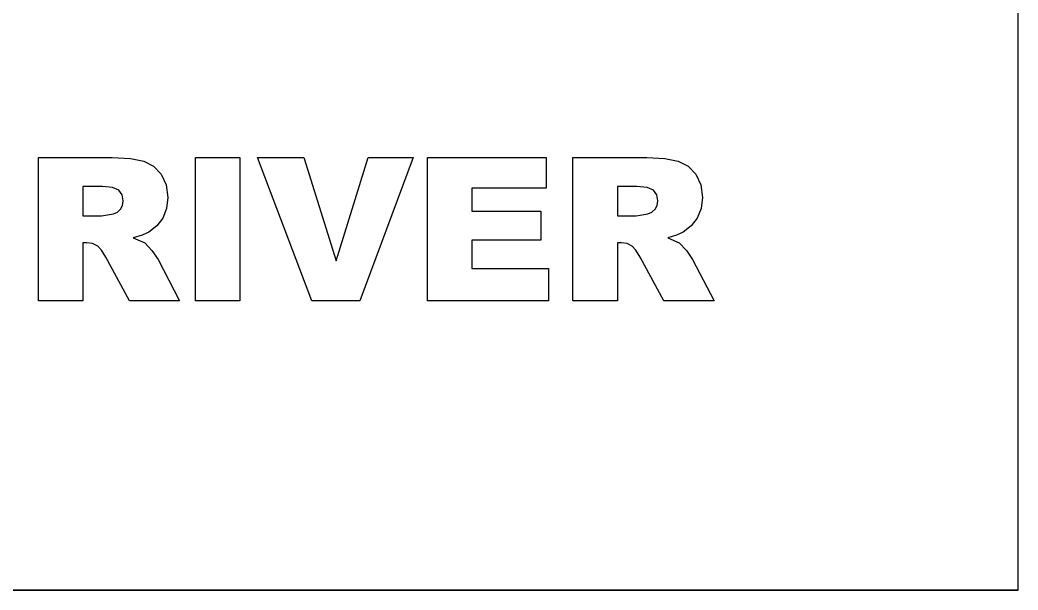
# Model space of a CAD drawing. Header units: metres. Extents: x 0 to 5.2, y 0 to 4.45.
# Drawn here: x 2.595 to 5.204, y 0 to 1.492 of the extents above; entities that cross this region are included whole.
import ezdxf

# ---------------------------------------------------------------- set-up
doc = ezdxf.new("R2010")
doc.units = ezdxf.units.M

msp = doc.modelspace()

# ---------------------------------------------------------------- linework, layer by layer
at = {"layer": 'CNC DRIVER#3'}
for p, q in [((2.6433, 0.7564, 0.0625), (2.6433, 1.1314, 0.0625)), ((2.6433, 1.1314, 0.0625), (2.8364, 1.1314, 0.0625)), ((2.6433, 0.7564, 0.0945), (2.6433, 1.1314, 0.0945)), ((2.6433, 1.1314, 0.0945), (2.8364, 1.1314, 0.0945)), ((2.6433, 1.1314, 0.0625), (2.6433, 1.1314, 0.0945)), ((2.8364, 1.1314, 0.0625), (2.8838, 1.1291, 0.0625)), ((2.8364, 1.1314, 0.0945), (2.8838, 1.1291, 0.0945)), ((2.8364, 1.1314, 0.0625), (2.8364, 1.1314, 0.0945)), ((2.8838, 1.1291, 0.0625), (2.9186, 1.1222, 0.0625)), ((2.8838, 1.1291, 0.0945), (2.9186, 1.1222, 0.0945)), ((2.8838, 1.1291, 0.0625), (2.8838, 1.1291, 0.0945)), ((2.9186, 1.1222, 0.0625), (2.9442, 1.109, 0.0625)), ((2.9186, 1.1222, 0.0945), (2.9442, 1.109, 0.0945)), ((2.9186, 1.1222, 0.0625), (2.9186, 1.1222, 0.0945)), ((3.0539, 1.1314, 0.0625), (3.17, 1.1314, 0.0625)), ((3.0539, 0.7564, 0.0625), (3.0539, 1.1314, 0.0625)), ((3.0539, 1.1314, 0.0945), (3.17, 1.1314, 0.0945)), ((3.0539, 0.7564, 0.0945), (3.0539, 1.1314, 0.0945)), ((3.0539, 1.1314, 0.0625), (3.0539, 1.1314, 0.0945)), ((3.17, 1.1314, 0.0625), (3.17, 0.7564, 0.0625)), ((3.17, 1.1314, 0.0945), (3.17, 0.7564, 0.0945)), ((3.17, 1.1314, 0.0625), (3.17, 1.1314, 0.0945)), ((3.2163, 1.1314, 0.0625), (3.3374, 1.1314, 0.0625)), ((3.3579, 0.7564, 0.0625), (3.2163, 1.1314, 0.0625)), ((3.2163, 1.1314, 0.0945), (3.3374, 1.1314, 0.0945)), ((3.3579, 0.7564, 0.0945), (3.2163, 1.1314, 0.0945)), ((3.2163, 1.1314, 0.0625), (3.2163, 1.1314, 0.0945)), ((3.3374, 1.1314, 0.0625), (3.4218, 0.8615, 0.0625)), ((3.3374, 1.1314, 0.0945), (3.4218, 0.8615, 0.0945)), ((3.3374, 1.1314, 0.0625), (3.3374, 1.1314, 0.0945)), ((3.4218, 0.8615, 0.0625), (3.5052, 1.1314, 0.0625)), ((3.4218, 0.8615, 0.0945), (3.5052, 1.1314, 0.0945)), ((3.6228, 1.1314, 0.0625), (3.4835, 0.7564, 0.0625)), ((3.6228, 1.1314, 0.0945), (3.4835, 0.7564, 0.0945)), ((3.5052, 1.1314, 0.0625), (3.6228, 1.1314, 0.0625)), ((3.5052, 1.1314, 0.0945), (3.6228, 1.1314, 0.0945)), ((3.5052, 1.1314, 0.0625), (3.5052, 1.1314, 0.0945)), ((3.6228, 1.1314, 0.0625), (3.6228, 1.1314, 0.0945)), ((3.6604, 1.1314, 0.0625), (3.9709, 1.1314, 0.0625)), ((3.6604, 0.7564, 0.0625), (3.6604, 1.1314, 0.0625)), ((3.6604, 1.1314, 0.0945), (3.9709, 1.1314, 0.0945)), ((3.6604, 0.7564, 0.0945), (3.6604, 1.1314, 0.0945)), ((3.6604, 1.1314, 0.0625), (3.6604, 1.1314, 0.0945)), ((3.9709, 1.1314, 0.0625), (3.9709, 1.0513, 0.0625)), ((3.9709, 1.1314, 0.0945), (3.9709, 1.0513, 0.0945)), ((3.9709, 1.1314, 0.0625), (3.9709, 1.1314, 0.0945)), ((4.0405, 0.7564, 0.0625), (4.0405, 1.1314, 0.0625)), ((4.0405, 1.1314, 0.0625), (4.2336, 1.1314, 0.0625)), ((4.0405, 0.7564, 0.0945), (4.0405, 1.1314, 0.0945)), ((4.0405, 1.1314, 0.0945), (4.2336, 1.1314, 0.0945)), ((4.0405, 1.1314, 0.0625), (4.0405, 1.1314, 0.0945)), ((4.2336, 1.1314, 0.0625), (4.281, 1.1291, 0.0625)), ((4.2336, 1.1314, 0.0945), (4.281, 1.1291, 0.0945)), ((4.2336, 1.1314, 0.0625), (4.2336, 1.1314, 0.0945)), ((4.281, 1.1291, 0.0625), (4.3157, 1.1222, 0.0625)), ((4.281, 1.1291, 0.0945), (4.3157, 1.1222, 0.0945)), ((4.281, 1.1291, 0.0625), (4.281, 1.1291, 0.0945)), ((4.3157, 1.1222, 0.0625), (4.3414, 1.109, 0.0625)), ((4.3157, 1.1222, 0.0945), (4.3414, 1.109, 0.0945)), ((4.3157, 1.1222, 0.0625), (4.3157, 1.1222, 0.0945)), ((2.9442, 1.109, 0.0625), (2.9643, 1.088, 0.0625)), ((2.9442, 1.109, 0.0945), (2.9643, 1.088, 0.0945)), ((2.9442, 1.109, 0.0625), (2.9442, 1.109, 0.0945)), ((4.3414, 1.109, 0.0625), (4.3615, 1.088, 0.0625)), ((4.3414, 1.109, 0.0945), (4.3615, 1.088, 0.0945)), ((4.3414, 1.109, 0.0625), (4.3414, 1.109, 0.0945)), ((2.9643, 1.088, 0.0625), (2.9774, 1.0604, 0.0625)), ((2.9643, 1.088, 0.0945), (2.9774, 1.0604, 0.0945)), ((2.9643, 1.088, 0.0625), (2.9643, 1.088, 0.0945)), ((4.3615, 1.088, 0.0625), (4.3746, 1.0604, 0.0625)), ((4.3615, 1.088, 0.0945), (4.3746, 1.0604, 0.0945)), ((4.3615, 1.088, 0.0625), (4.3615, 1.088, 0.0945)), ((2.8106, 1.0557, 0.0625), (2.7597, 1.0557, 0.0625)), ((2.7597, 1.0557, 0.0625), (2.7597, 0.9795, 0.0625)), ((2.8106, 1.0557, 0.0945), (2.7597, 1.0557, 0.0945)), ((2.7597, 1.0557, 0.0945), (2.7597, 0.9795, 0.0945)), ((2.7597, 1.0557, 0.0625), (2.7597, 1.0557, 0.0945)), ((2.8373, 1.0532, 0.0625), (2.8106, 1.0557, 0.0625)), ((2.8373, 1.0532, 0.0945), (2.8106, 1.0557, 0.0945)), ((2.8106, 1.0557, 0.0625), (2.8106, 1.0557, 0.0945)), ((2.8538, 1.046, 0.0625), (2.8373, 1.0532, 0.0625)), ((2.8538, 1.046, 0.0945), (2.8373, 1.0532, 0.0945)), ((2.8373, 1.0532, 0.0625), (2.8373, 1.0532, 0.0945)), ((2.8625, 1.0341, 0.0625), (2.8538, 1.046, 0.0625)), ((2.8625, 1.0341, 0.0945), (2.8538, 1.046, 0.0945)), ((2.8538, 1.046, 0.0625), (2.8538, 1.046, 0.0945)), ((2.9774, 1.0604, 0.0625), (2.9817, 1.0273, 0.0625)), ((2.9774, 1.0604, 0.0945), (2.9817, 1.0273, 0.0945)), ((2.9774, 1.0604, 0.0625), (2.9774, 1.0604, 0.0945)), ((3.9709, 1.0513, 0.0625), (3.7765, 1.0513, 0.0625)), ((3.7765, 1.0513, 0.0625), (3.7765, 0.9917, 0.0625)), ((3.9709, 1.0513, 0.0945), (3.7765, 1.0513, 0.0945)), ((3.7765, 1.0513, 0.0945), (3.7765, 0.9917, 0.0945)), ((3.7765, 1.0513, 0.0625), (3.7765, 1.0513, 0.0945)), ((3.9709, 1.0513, 0.0625), (3.9709, 1.0513, 0.0945)), ((4.2078, 1.0557, 0.0625), (4.1569, 1.0557, 0.0625)), ((4.1569, 1.0557, 0.0625), (4.1569, 0.9795, 0.0625)), ((4.2078, 1.0557, 0.0945), (4.1569, 1.0557, 0.0945)), ((4.1569, 1.0557, 0.0945), (4.1569, 0.9795, 0.0945)), ((4.1569, 1.0557, 0.0625), (4.1569, 1.0557, 0.0945)), ((4.2344, 1.0532, 0.0625), (4.2078, 1.0557, 0.0625)), ((4.2344, 1.0532, 0.0945), (4.2078, 1.0557, 0.0945)), ((4.2078, 1.0557, 0.0625), (4.2078, 1.0557, 0.0945)), ((4.251, 1.046, 0.0625), (4.2344, 1.0532, 0.0625)), ((4.251, 1.046, 0.0945), (4.2344, 1.0532, 0.0945)), ((4.2344, 1.0532, 0.0625), (4.2344, 1.0532, 0.0945)), ((4.2596, 1.0341, 0.0625), (4.251, 1.046, 0.0625)), ((4.2596, 1.0341, 0.0945), (4.251, 1.046, 0.0945)), ((4.251, 1.046, 0.0625), (4.251, 1.046, 0.0945)), ((4.3746, 1.0604, 0.0625), (4.3789, 1.0273, 0.0625)), ((4.3746, 1.0604, 0.0945), (4.3789, 1.0273, 0.0945)), ((4.3746, 1.0604, 0.0625), (4.3746, 1.0604, 0.0945)), ((2.8653, 1.0181, 0.0625), (2.8625, 1.0341, 0.0625)), ((2.8653, 1.0181, 0.0945), (2.8625, 1.0341, 0.0945)), ((2.8625, 1.0341, 0.0625), (2.8625, 1.0341, 0.0945)), ((2.8635, 1.0065, 0.0625), (2.8653, 1.0181, 0.0625)), ((2.8635, 1.0065, 0.0945), (2.8653, 1.0181, 0.0945)), ((2.8653, 1.0181, 0.0625), (2.8653, 1.0181, 0.0945)), ((2.9817, 1.0273, 0.0625), (2.9784, 0.9982, 0.0625)), ((2.9817, 1.0273, 0.0945), (2.9784, 0.9982, 0.0945)), ((2.9817, 1.0273, 0.0625), (2.9817, 1.0273, 0.0945)), ((4.2625, 1.0181, 0.0625), (4.2596, 1.0341, 0.0625)), ((4.2625, 1.0181, 0.0945), (4.2596, 1.0341, 0.0945)), ((4.2596, 1.0341, 0.0625), (4.2596, 1.0341, 0.0945)), ((4.2607, 1.0065, 0.0625), (4.2625, 1.0181, 0.0625)), ((4.2607, 1.0065, 0.0945), (4.2625, 1.0181, 0.0945)), ((4.2625, 1.0181, 0.0625), (4.2625, 1.0181, 0.0945)), ((4.3789, 1.0273, 0.0625), (4.3756, 0.9982, 0.0625)), ((4.3789, 1.0273, 0.0945), (4.3756, 0.9982, 0.0945)), ((4.3789, 1.0273, 0.0625), (4.3789, 1.0273, 0.0945)), ((2.8497, 0.9887, 0.0625), (2.8581, 0.9963, 0.0625)), ((2.8497, 0.9887, 0.0945), (2.8581, 0.9963, 0.0945)), ((2.8581, 0.9963, 0.0625), (2.8635, 1.0065, 0.0625)), ((2.8581, 0.9963, 0.0945), (2.8635, 1.0065, 0.0945)), ((2.8581, 0.9963, 0.0625), (2.8581, 0.9963, 0.0945)), ((2.8635, 1.0065, 0.0625), (2.8635, 1.0065, 0.0945)), ((2.9784, 0.9982, 0.0625), (2.9684, 0.9734, 0.0625)), ((2.9784, 0.9982, 0.0945), (2.9684, 0.9734, 0.0945)), ((2.9784, 0.9982, 0.0625), (2.9784, 0.9982, 0.0945)), ((3.7765, 0.9917, 0.0625), (3.9568, 0.9917, 0.0625)), ((3.7765, 0.9917, 0.0945), (3.9568, 0.9917, 0.0945)), ((3.7765, 0.9917, 0.0625), (3.7765, 0.9917, 0.0945)), ((3.9568, 0.9917, 0.0625), (3.9568, 0.9152, 0.0625)), ((3.9568, 0.9917, 0.0945), (3.9568, 0.9152, 0.0945)), ((3.9568, 0.9917, 0.0625), (3.9568, 0.9917, 0.0945)), ((4.2469, 0.9887, 0.0625), (4.2552, 0.9963, 0.0625)), ((4.2469, 0.9887, 0.0945), (4.2552, 0.9963, 0.0945)), ((4.2552, 0.9963, 0.0625), (4.2607, 1.0065, 0.0625)), ((4.2552, 0.9963, 0.0945), (4.2607, 1.0065, 0.0945)), ((4.2552, 0.9963, 0.0625), (4.2552, 0.9963, 0.0945)), ((4.2607, 1.0065, 0.0625), (4.2607, 1.0065, 0.0945)), ((4.3756, 0.9982, 0.0625), (4.3656, 0.9734, 0.0625)), ((4.3756, 0.9982, 0.0945), (4.3656, 0.9734, 0.0945)), ((4.3756, 0.9982, 0.0625), (4.3756, 0.9982, 0.0945)), ((2.7597, 0.9795, 0.0625), (2.8086, 0.9795, 0.0625)), ((2.7597, 0.9795, 0.0945), (2.8086, 0.9795, 0.0945)), ((2.7597, 0.9795, 0.0625), (2.7597, 0.9795, 0.0945)), ((2.8086, 0.9795, 0.0625), (2.8393, 0.9846, 0.0625)), ((2.8086, 0.9795, 0.0945), (2.8393, 0.9846, 0.0945)), ((2.8086, 0.9795, 0.0625), (2.8086, 0.9795, 0.0945)), ((2.8393, 0.9846, 0.0625), (2.8497, 0.9887, 0.0625)), ((2.8393, 0.9846, 0.0945), (2.8497, 0.9887, 0.0945)), ((2.8393, 0.9846, 0.0625), (2.8393, 0.9846, 0.0945)), ((2.8497, 0.9887, 0.0625), (2.8497, 0.9887, 0.0945)), ((2.9684, 0.9734, 0.0625), (2.9526, 0.9529, 0.0625)), ((2.9684, 0.9734, 0.0945), (2.9526, 0.9529, 0.0945)), ((2.9684, 0.9734, 0.0625), (2.9684, 0.9734, 0.0945)), ((4.1569, 0.9795, 0.0625), (4.2057, 0.9795, 0.0625)), ((4.1569, 0.9795, 0.0945), (4.2057, 0.9795, 0.0945)), ((4.1569, 0.9795, 0.0625), (4.1569, 0.9795, 0.0945)), ((4.2057, 0.9795, 0.0625), (4.2364, 0.9846, 0.0625)), ((4.2057, 0.9795, 0.0945), (4.2364, 0.9846, 0.0945)), ((4.2057, 0.9795, 0.0625), (4.2057, 0.9795, 0.0945)), ((4.2364, 0.9846, 0.0625), (4.2469, 0.9887, 0.0625)), ((4.2364, 0.9846, 0.0945), (4.2469, 0.9887, 0.0945)), ((4.2364, 0.9846, 0.0625), (4.2364, 0.9846, 0.0945)), ((4.2469, 0.9887, 0.0625), (4.2469, 0.9887, 0.0945)), ((4.3656, 0.9734, 0.0625), (4.3498, 0.9529, 0.0625)), ((4.3656, 0.9734, 0.0945), (4.3498, 0.9529, 0.0945)), ((4.3656, 0.9734, 0.0625), (4.3656, 0.9734, 0.0945)), ((2.9526, 0.9529, 0.0625), (2.9318, 0.9367, 0.0625)), ((2.9526, 0.9529, 0.0945), (2.9318, 0.9367, 0.0945)), ((2.9526, 0.9529, 0.0625), (2.9526, 0.9529, 0.0945)), ((4.3498, 0.9529, 0.0625), (4.329, 0.9367, 0.0625)), ((4.3498, 0.9529, 0.0945), (4.329, 0.9367, 0.0945)), ((4.3498, 0.9529, 0.0625), (4.3498, 0.9529, 0.0945)), ((2.9142, 0.9285, 0.0625), (2.8911, 0.9219, 0.0625)), ((2.9142, 0.9285, 0.0945), (2.8911, 0.9219, 0.0945)), ((2.8911, 0.9219, 0.0625), (2.9213, 0.9081, 0.0625)), ((2.8911, 0.9219, 0.0945), (2.9213, 0.9081, 0.0945)), ((2.8911, 0.9219, 0.0625), (2.8911, 0.9219, 0.0945)), ((2.9318, 0.9367, 0.0625), (2.9142, 0.9285, 0.0625)), ((2.9318, 0.9367, 0.0945), (2.9142, 0.9285, 0.0945)), ((2.9142, 0.9285, 0.0625), (2.9142, 0.9285, 0.0945)), ((2.9318, 0.9367, 0.0625), (2.9318, 0.9367, 0.0945)), ((3.9568, 0.9152, 0.0625), (3.7765, 0.9152, 0.0625)), ((3.7765, 0.9152, 0.0625), (3.7765, 0.8413, 0.0625)), ((3.9568, 0.9152, 0.0945), (3.7765, 0.9152, 0.0945)), ((3.7765, 0.9152, 0.0945), (3.7765, 0.8413, 0.0945)), ((3.7765, 0.9152, 0.0625), (3.7765, 0.9152, 0.0945)), ((3.9568, 0.9152, 0.0625), (3.9568, 0.9152, 0.0945)), ((4.3114, 0.9285, 0.0625), (4.2883, 0.9219, 0.0625)), ((4.3114, 0.9285, 0.0945), (4.2883, 0.9219, 0.0945)), ((4.2883, 0.9219, 0.0625), (4.3185, 0.9081, 0.0625)), ((4.2883, 0.9219, 0.0945), (4.3185, 0.9081, 0.0945)), ((4.2883, 0.9219, 0.0625), (4.2883, 0.9219, 0.0945)), ((4.329, 0.9367, 0.0625), (4.3114, 0.9285, 0.0625)), ((4.329, 0.9367, 0.0945), (4.3114, 0.9285, 0.0945)), ((4.3114, 0.9285, 0.0625), (4.3114, 0.9285, 0.0945)), ((4.329, 0.9367, 0.0625), (4.329, 0.9367, 0.0945)), ((2.7699, 0.9086, 0.0625), (2.7597, 0.9086, 0.0625)), ((2.7597, 0.9086, 0.0625), (2.7597, 0.7564, 0.0625)), ((2.7699, 0.9086, 0.0945), (2.7597, 0.9086, 0.0945)), ((2.7597, 0.9086, 0.0945), (2.7597, 0.7564, 0.0945)), ((2.7597, 0.9086, 0.0625), (2.7597, 0.9086, 0.0945)), ((2.785, 0.9064, 0.0625), (2.7699, 0.9086, 0.0625)), ((2.785, 0.9064, 0.0945), (2.7699, 0.9086, 0.0945)), ((2.7699, 0.9086, 0.0625), (2.7699, 0.9086, 0.0945)), ((2.7983, 0.8999, 0.0625), (2.785, 0.9064, 0.0625)), ((2.7983, 0.8999, 0.0945), (2.785, 0.9064, 0.0945)), ((2.785, 0.9064, 0.0625), (2.785, 0.9064, 0.0945)), ((2.8082, 0.8893, 0.0625), (2.7983, 0.8999, 0.0625)), ((2.8082, 0.8893, 0.0945), (2.7983, 0.8999, 0.0945)), ((2.7983, 0.8999, 0.0625), (2.7983, 0.8999, 0.0945)), ((2.8193, 0.871, 0.0625), (2.8082, 0.8893, 0.0625)), ((2.8193, 0.871, 0.0945), (2.8082, 0.8893, 0.0945)), ((2.8082, 0.8893, 0.0625), (2.8082, 0.8893, 0.0945)), ((2.9213, 0.9081, 0.0625), (2.9398, 0.8884, 0.0625)), ((2.9213, 0.9081, 0.0945), (2.9398, 0.8884, 0.0945)), ((2.9213, 0.9081, 0.0625), (2.9213, 0.9081, 0.0945)), ((2.9398, 0.8884, 0.0625), (2.9561, 0.8651, 0.0625)), ((2.9398, 0.8884, 0.0945), (2.9561, 0.8651, 0.0945)), ((2.9398, 0.8884, 0.0625), (2.9398, 0.8884, 0.0945)), ((4.1671, 0.9086, 0.0625), (4.1569, 0.9086, 0.0625)), ((4.1569, 0.9086, 0.0625), (4.1569, 0.7564, 0.0625)), ((4.1671, 0.9086, 0.0945), (4.1569, 0.9086, 0.0945)), ((4.1569, 0.9086, 0.0945), (4.1569, 0.7564, 0.0945)), ((4.1569, 0.9086, 0.0625), (4.1569, 0.9086, 0.0945)), ((4.1821, 0.9064, 0.0625), (4.1671, 0.9086, 0.0625)), ((4.1821, 0.9064, 0.0945), (4.1671, 0.9086, 0.0945)), ((4.1671, 0.9086, 0.0625), (4.1671, 0.9086, 0.0945)), ((4.1955, 0.8999, 0.0625), (4.1821, 0.9064, 0.0625)), ((4.1955, 0.8999, 0.0945), (4.1821, 0.9064, 0.0945)), ((4.1821, 0.9064, 0.0625), (4.1821, 0.9064, 0.0945)), ((4.2053, 0.8893, 0.0625), (4.1955, 0.8999, 0.0625)), ((4.2053, 0.8893, 0.0945), (4.1955, 0.8999, 0.0945)), ((4.1955, 0.8999, 0.0625), (4.1955, 0.8999, 0.0945)), ((4.2165, 0.871, 0.0625), (4.2053, 0.8893, 0.0625)), ((4.2165, 0.871, 0.0945), (4.2053, 0.8893, 0.0945)), ((4.2053, 0.8893, 0.0625), (4.2053, 0.8893, 0.0945)), ((4.3185, 0.9081, 0.0625), (4.337, 0.8884, 0.0625)), ((4.3185, 0.9081, 0.0945), (4.337, 0.8884, 0.0945)), ((4.3185, 0.9081, 0.0625), (4.3185, 0.9081, 0.0945)), ((4.337, 0.8884, 0.0625), (4.3532, 0.8651, 0.0625)), ((4.337, 0.8884, 0.0945), (4.3532, 0.8651, 0.0945)), ((4.337, 0.8884, 0.0625), (4.337, 0.8884, 0.0945)), ((2.8812, 0.7564, 0.0625), (2.8193, 0.871, 0.0625)), ((2.8812, 0.7564, 0.0945), (2.8193, 0.871, 0.0945)), ((2.8193, 0.871, 0.0625), (2.8193, 0.871, 0.0945)), ((2.9561, 0.8651, 0.0625), (3.0122, 0.7564, 0.0625)), ((2.9561, 0.8651, 0.0945), (3.0122, 0.7564, 0.0945)), ((2.9561, 0.8651, 0.0625), (2.9561, 0.8651, 0.0945)), ((3.4218, 0.8615, 0.0625), (3.4218, 0.8615, 0.0945)), ((4.2784, 0.7564, 0.0625), (4.2165, 0.871, 0.0625)), ((4.2784, 0.7564, 0.0945), (4.2165, 0.871, 0.0945)), ((4.2165, 0.871, 0.0625), (4.2165, 0.871, 0.0945)), ((4.3532, 0.8651, 0.0625), (4.4093, 0.7564, 0.0625)), ((4.3532, 0.8651, 0.0945), (4.4093, 0.7564, 0.0945)), ((4.3532, 0.8651, 0.0625), (4.3532, 0.8651, 0.0945)), ((3.7765, 0.8413, 0.0625), (3.9765, 0.8413, 0.0625)), ((3.7765, 0.8413, 0.0945), (3.9765, 0.8413, 0.0945)), ((3.7765, 0.8413, 0.0625), (3.7765, 0.8413, 0.0945)), ((3.9765, 0.8413, 0.0625), (3.9765, 0.7564, 0.0625)), ((3.9765, 0.8413, 0.0945), (3.9765, 0.7564, 0.0945)), ((3.9765, 0.8413, 0.0625), (3.9765, 0.8413, 0.0945)), ((2.7597, 0.7564, 0.0625), (2.6433, 0.7564, 0.0625)), ((2.7597, 0.7564, 0.0945), (2.6433, 0.7564, 0.0945)), ((2.6433, 0.7564, 0.0625), (2.6433, 0.7564, 0.0945)), ((2.7597, 0.7564, 0.0625), (2.7597, 0.7564, 0.0945)), ((3.0122, 0.7564, 0.0625), (2.8812, 0.7564, 0.0625)), ((3.0122, 0.7564, 0.0945), (2.8812, 0.7564, 0.0945)), ((2.8812, 0.7564, 0.0625), (2.8812, 0.7564, 0.0945)), ((3.0122, 0.7564, 0.0625), (3.0122, 0.7564, 0.0945)), ((3.17, 0.7564, 0.0625), (3.0539, 0.7564, 0.0625)), ((3.17, 0.7564, 0.0945), (3.0539, 0.7564, 0.0945)), ((3.0539, 0.7564, 0.0625), (3.0539, 0.7564, 0.0945)), ((3.17, 0.7564, 0.0625), (3.17, 0.7564, 0.0945)), ((3.4835, 0.7564, 0.0625), (3.3579, 0.7564, 0.0625)), ((3.4835, 0.7564, 0.0945), (3.3579, 0.7564, 0.0945)), ((3.3579, 0.7564, 0.0625), (3.3579, 0.7564, 0.0945)), ((3.4835, 0.7564, 0.0625), (3.4835, 0.7564, 0.0945)), ((3.9765, 0.7564, 0.0625), (3.6604, 0.7564, 0.0625)), ((3.9765, 0.7564, 0.0945), (3.6604, 0.7564, 0.0945)), ((3.6604, 0.7564, 0.0625), (3.6604, 0.7564, 0.0945)), ((3.9765, 0.7564, 0.0625), (3.9765, 0.7564, 0.0945)), ((4.1569, 0.7564, 0.0625), (4.0405, 0.7564, 0.0625)), ((4.1569, 0.7564, 0.0945), (4.0405, 0.7564, 0.0945)), ((4.0405, 0.7564, 0.0625), (4.0405, 0.7564, 0.0945)), ((4.1569, 0.7564, 0.0625), (4.1569, 0.7564, 0.0945)), ((4.4093, 0.7564, 0.0625), (4.2784, 0.7564, 0.0625)), ((4.4093, 0.7564, 0.0945), (4.2784, 0.7564, 0.0945)), ((4.2784, 0.7564, 0.0625), (4.2784, 0.7564, 0.0945)), ((4.4093, 0.7564, 0.0625), (4.4093, 0.7564, 0.0945))]:
    msp.add_line(p, q, dxfattribs=at)
at = {"layer": 'Group#13'}
for p, q in [((5.204, 0, 0.0625), (5.204, 4.453, 0.0625)), ((5.204, 0), (5.204, 4.453)), ((5.204, 0, 0.0625), (0, 0, 0.0625)), ((0, 0), (5.204, 0)), ((5.204, 0), (5.204, 0, 0.0625))]:
    msp.add_line(p, q, dxfattribs=at)

doc.saveas('drawing.dxf')
